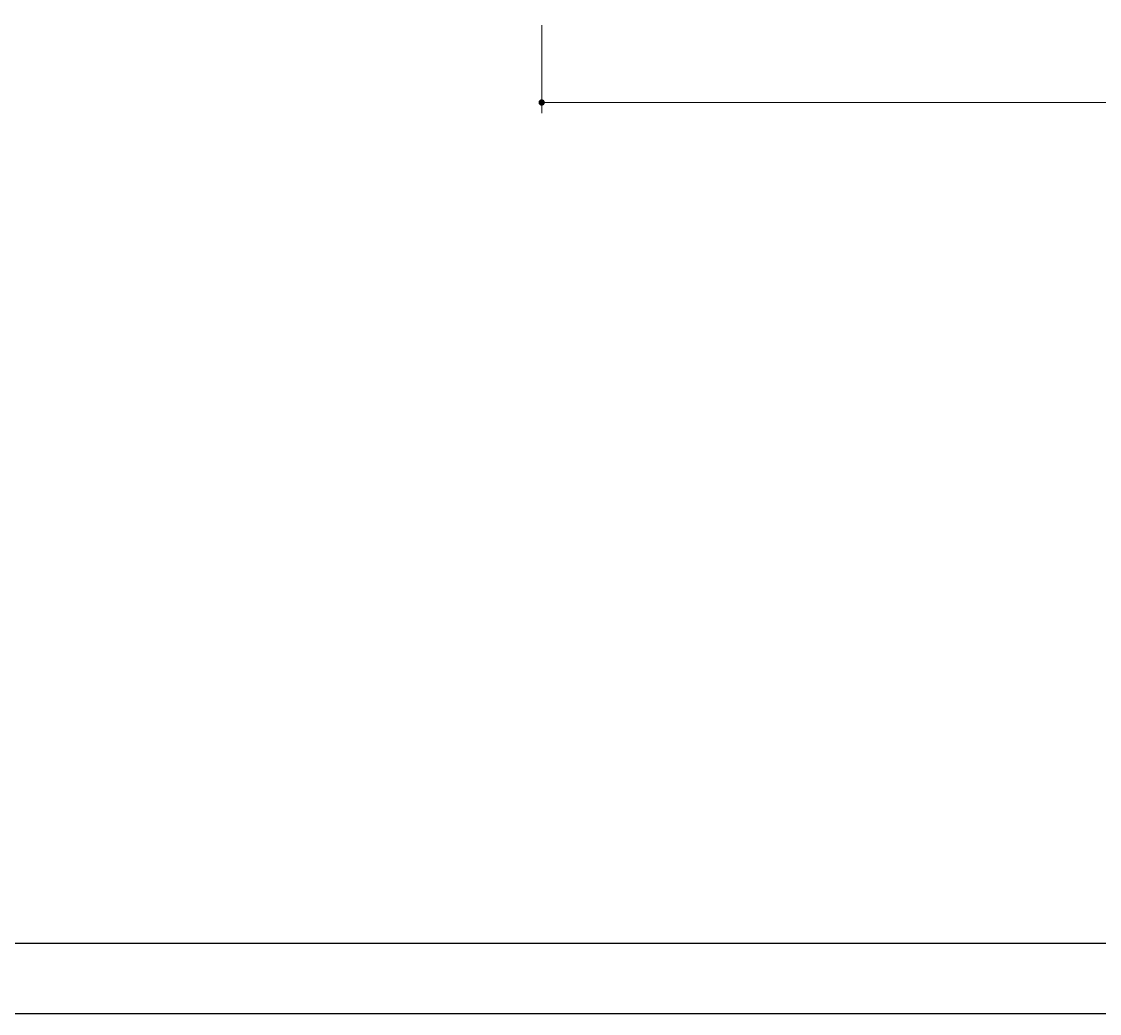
# Model space of a CAD drawing. Header units: millimetres. Extents: x 0 to 84100, y 0 to 59400.
# Drawn here: x 15307 to 30615, y 0 to 14090 of the extents above; entities that cross this region are included whole.
import ezdxf

# ---------------------------------------------------------------- set-up
doc = ezdxf.new("R2010")
doc.units = ezdxf.units.MM
doc.layers.add('50_寸法', color=3, linetype='Continuous', lineweight=9)
doc.layers.add('90_図枠', color=7, linetype='Continuous', lineweight=25)

msp = doc.modelspace()

# ---------------------------------------------------------------- hatches: boundary and pattern name
at = {"layer": '50_寸法'}
msp.add_hatch(color=7, dxfattribs=at).paths.add_polyline_path([(22739, 12940), (22738, 12931), (22736, 12922), (22731, 12915), (22726, 12908), (22719, 12902), (22711, 12898), (22703, 12896), (22694, 12895), (22685, 12896), (22677, 12898), (22669, 12902), (22662, 12908), (22657, 12915), (22652, 12922), (22650, 12931), (22649, 12940), (22650, 12948), (22652, 12957), (22657, 12965), (22662, 12972), (22669, 12977), (22677, 12981), (22685, 12984), (22694, 12985), (22703, 12984), (22711, 12981), (22719, 12977), (22726, 12972), (22731, 12965), (22736, 12957), (22738, 12948)])

# ---------------------------------------------------------------- linework, layer by layer
for points in [[(22694, 14040), (22694, 12790)], [(22694, 12940), (57406, 12940)]]:
    msp.add_lwpolyline(points, dxfattribs=at)
at = {"layer": '90_図枠'}
for points in [[(0, 0), (84100, 0), (84100, 59400), (0, 59400)], [(1000, 1000), (83100, 1000), (83100, 58400), (1000, 58400)]]:
    msp.add_lwpolyline(points, close=True, dxfattribs=at)

doc.saveas('drawing.dxf')
